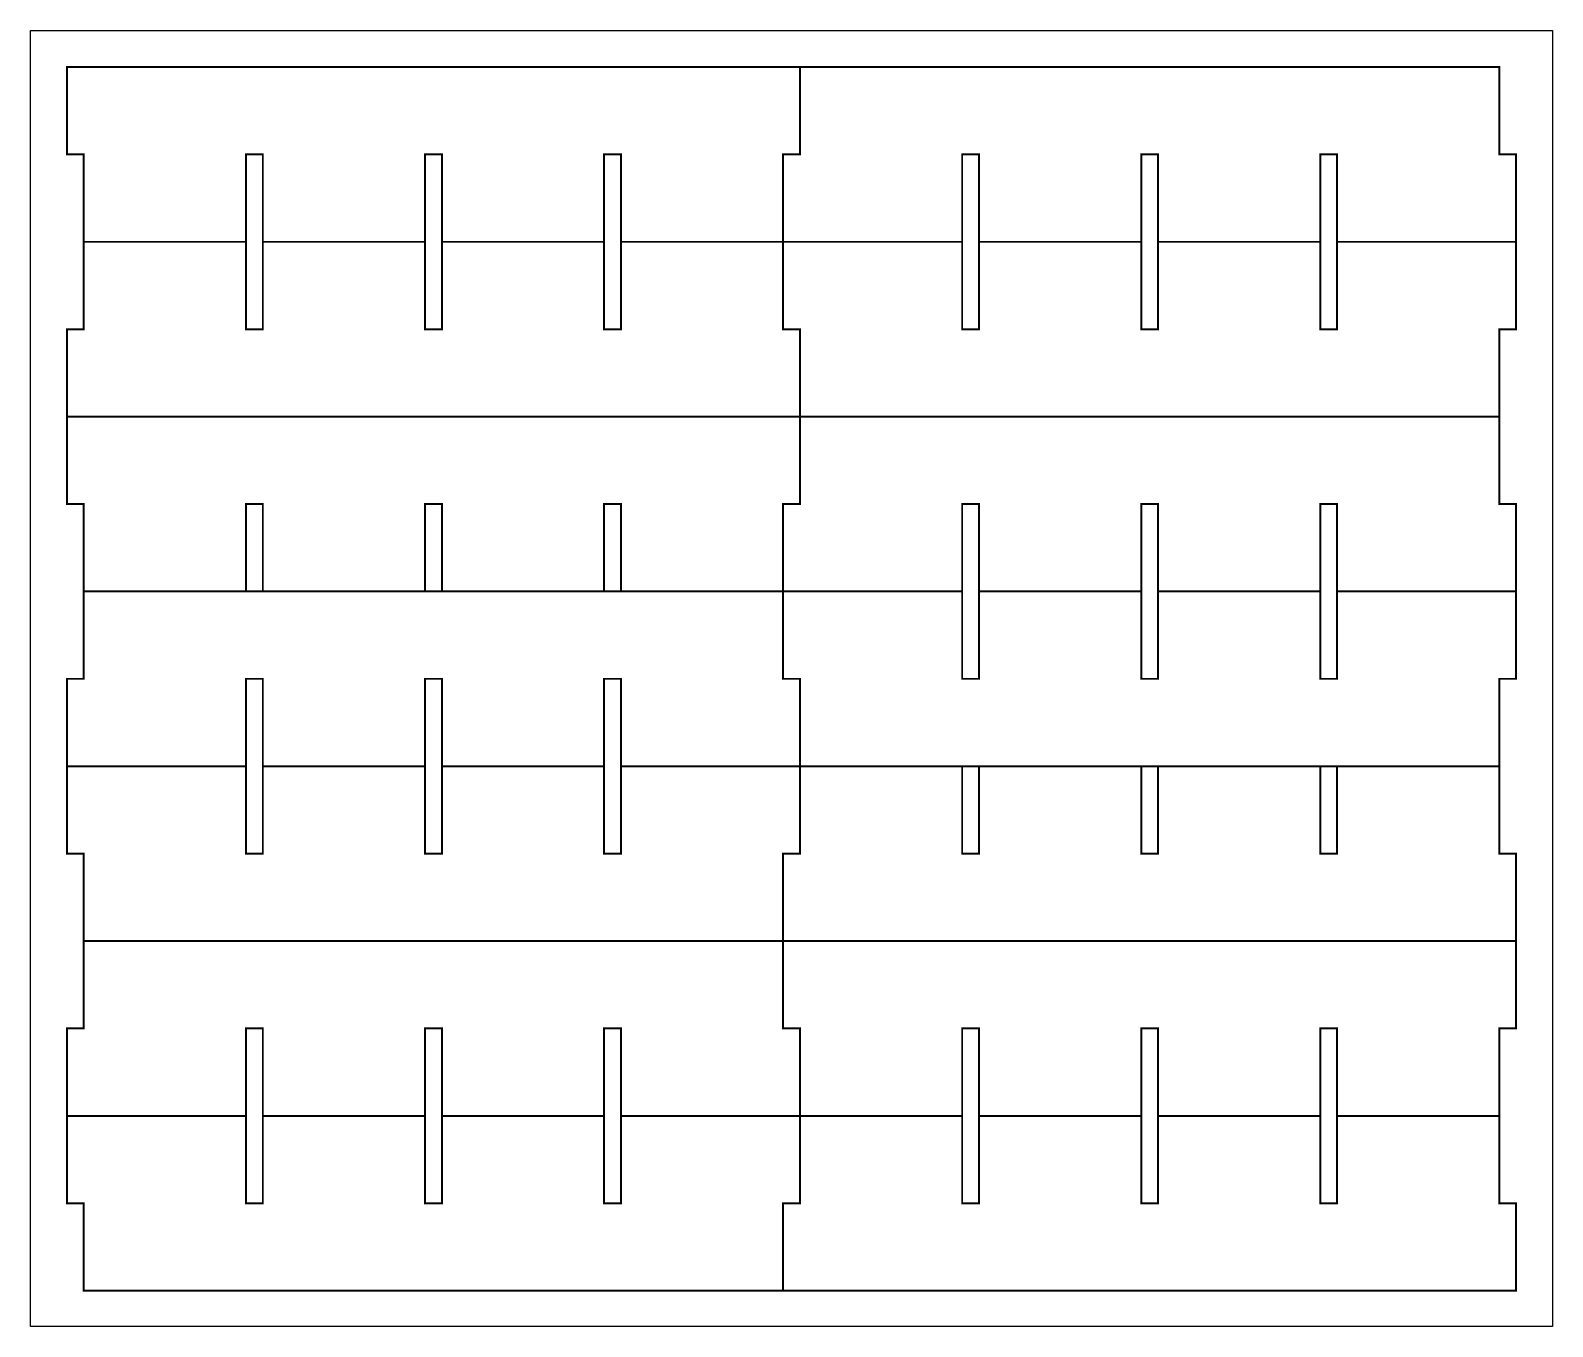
# Model space of a CAD drawing. Extents: x 0 to 723, y 0 to 616.
import ezdxf

# ---------------------------------------------------------------- set-up
doc = ezdxf.new("R2010")
doc.units = 0
doc.layers.get('0').update_dxf_attribs({"linetype": 'CONTINUOUS'})

msp = doc.modelspace()

# ---------------------------------------------------------------- linework, layer by layer
at = {"color": 7}
msp.add_lwpolyline([(0, 615.75), (723, 615.75), (723, 0), (0, 0), (0, 615.75)], dxfattribs=at)
at = {"color": 7, "const_width": 0.93}
for points in [[(365.5, 598.38), (17.37, 598.38), (17.37, 556.85), (25.35, 556.85), (25.35, 515.33)], [(705.66, 515.33), (705.66, 556.85), (697.69, 556.85), (697.69, 598.38), (365.5, 598.38), (365.5, 556.85), (357.53, 556.85), (357.53, 515.33)], [(102.41, 515.33), (102.41, 556.85), (110.39, 556.85), (110.39, 515.33)], [(187.45, 515.33), (187.45, 556.85), (195.42, 556.85), (195.42, 515.33)], [(272.49, 515.33), (272.49, 556.85), (280.46, 556.85), (280.46, 515.33)], [(442.57, 515.33), (442.57, 556.85), (450.54, 556.85), (450.54, 515.33)], [(527.61, 515.33), (527.61, 556.85), (535.58, 556.85), (535.58, 515.33)], [(612.65, 515.33), (612.65, 556.85), (620.62, 556.85), (620.62, 515.33)], [(365.5, 432.28), (365.5, 473.81), (357.53, 473.81), (357.53, 515.33), (280.46, 515.33), (280.46, 473.81), (272.49, 473.81), (272.49, 515.33), (195.42, 515.33), (195.42, 473.81), (187.45, 473.81), (187.45, 515.33), (110.39, 515.33), (110.39, 473.81), (102.41, 473.81), (102.41, 515.33), (25.35, 515.33), (25.35, 473.81), (17.37, 473.81), (17.37, 432.28)], [(357.53, 515.33), (442.57, 515.33), (442.57, 473.81), (450.54, 473.81), (450.54, 515.33), (527.61, 515.33), (527.61, 473.81), (535.58, 473.81), (535.58, 515.33), (612.65, 515.33), (612.65, 473.81), (620.62, 473.81), (620.62, 515.33), (705.66, 515.33), (705.66, 473.81), (697.69, 473.81), (697.69, 432.28)], [(365.5, 432.28), (17.37, 432.28), (17.37, 390.76), (25.35, 390.76), (25.35, 349.24)], [(357.53, 349.24), (442.57, 349.24), (442.57, 390.76), (450.54, 390.76), (450.54, 349.24), (527.61, 349.24), (527.61, 390.76), (535.58, 390.76), (535.58, 349.24), (612.65, 349.24), (612.65, 390.76), (620.62, 390.76), (620.62, 349.24), (705.66, 349.24), (705.66, 390.76), (697.69, 390.76), (697.69, 432.28), (365.5, 432.28), (365.5, 390.76), (357.53, 390.76), (357.53, 349.24)], [(102.41, 349.24), (102.41, 390.76), (110.39, 390.76), (110.39, 349.24)], [(187.45, 349.24), (187.45, 390.76), (195.42, 390.76), (195.42, 349.24)], [(272.49, 349.24), (272.49, 390.76), (280.46, 390.76), (280.46, 349.24)], [(365.5, 266.19), (365.5, 307.71), (357.53, 307.71), (357.53, 349.24), (25.35, 349.24), (25.35, 307.71), (17.37, 307.71), (17.37, 266.19)], [(612.65, 349.24), (612.65, 307.71), (620.62, 307.71), (620.62, 349.24), (705.66, 349.24), (705.66, 307.71), (697.69, 307.71), (697.69, 266.19), (365.5, 266.19)], [(442.57, 349.24), (442.57, 307.71), (450.54, 307.71), (450.54, 349.24)], [(527.61, 349.24), (527.61, 307.71), (535.58, 307.71), (535.58, 349.24)], [(102.41, 266.19), (102.41, 307.71), (110.39, 307.71), (110.39, 266.19)], [(187.45, 266.19), (187.45, 307.71), (195.42, 307.71), (195.42, 266.19)], [(272.49, 266.19), (272.49, 307.71), (280.46, 307.71), (280.46, 266.19)], [(357.53, 183.15), (357.53, 224.67), (365.5, 224.67), (365.5, 266.19), (280.46, 266.19), (280.46, 224.67), (272.49, 224.67), (272.49, 266.19), (195.42, 266.19), (195.42, 224.67), (187.45, 224.67), (187.45, 266.19), (110.39, 266.19), (110.39, 224.67), (102.41, 224.67), (102.41, 266.19), (17.37, 266.19), (17.37, 224.67), (25.35, 224.67), (25.35, 183.15)], [(442.57, 266.19), (442.57, 224.67), (450.54, 224.67), (450.54, 266.19)], [(527.61, 266.19), (527.61, 224.67), (535.58, 224.67), (535.58, 266.19)], [(612.65, 266.19), (612.65, 224.67), (620.62, 224.67), (620.62, 266.19), (697.69, 266.19), (697.69, 224.67), (705.66, 224.67), (705.66, 183.15)], [(365.5, 100.1), (365.5, 141.62), (357.53, 141.62), (357.53, 183.15), (25.35, 183.15), (25.35, 141.62), (17.37, 141.62), (17.37, 100.1)], [(612.65, 100.1), (612.65, 141.62), (620.62, 141.62), (620.62, 100.1), (697.69, 100.1), (697.69, 141.62), (705.66, 141.62), (705.66, 183.15), (357.53, 183.15)], [(102.41, 100.1), (102.41, 141.62), (110.39, 141.62), (110.39, 100.1)], [(187.45, 100.1), (187.45, 141.62), (195.42, 141.62), (195.42, 100.1)], [(272.49, 100.1), (272.49, 141.62), (280.46, 141.62), (280.46, 100.1)], [(442.57, 100.1), (442.57, 141.62), (450.54, 141.62), (450.54, 100.1)], [(527.61, 100.1), (527.61, 141.62), (535.58, 141.62), (535.58, 100.1)], [(17.37, 100.1), (102.41, 100.1), (102.41, 58.58), (110.39, 58.58), (110.39, 100.1), (187.45, 100.1), (187.45, 58.58), (195.42, 58.58), (195.42, 100.1), (272.49, 100.1), (272.49, 58.58), (280.46, 58.58), (280.46, 100.1), (365.5, 100.1), (365.5, 58.58), (357.53, 58.58), (357.53, 17.05), (25.35, 17.05), (25.35, 58.58), (17.37, 58.58), (17.37, 100.1)], [(365.5, 100.1), (442.57, 100.1), (442.57, 58.58), (450.54, 58.58), (450.54, 100.1), (527.61, 100.1), (527.61, 58.58), (535.58, 58.58), (535.58, 100.1), (612.65, 100.1), (612.65, 58.58), (620.62, 58.58), (620.62, 100.1), (697.69, 100.1), (697.69, 58.58), (705.66, 58.58), (705.66, 17.05), (357.53, 17.05)]]:
    msp.add_lwpolyline(points, dxfattribs=at)

doc.saveas('drawing.dxf')
